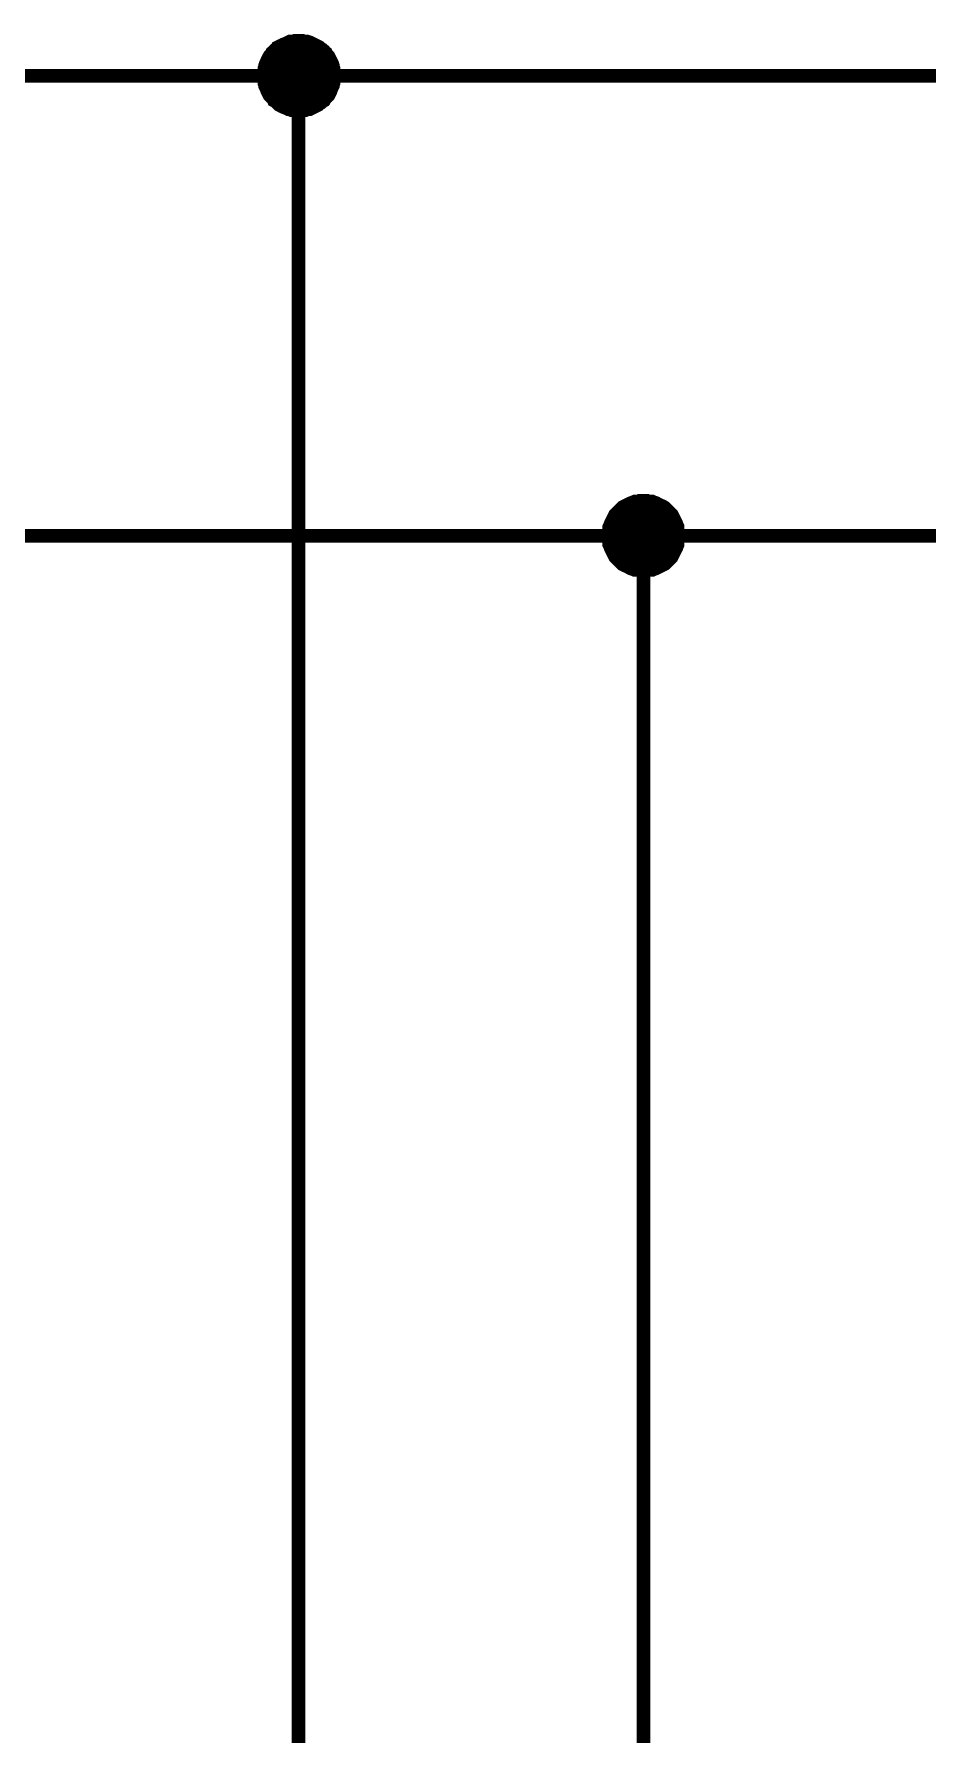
# Model space of a CAD drawing. Header units: millimetres. Extents: x 0 to 594, y 0 to 420.
# Drawn here: x 74.29 to 93.71, y 311.45 to 348.4 of the extents above; entities that cross this region are included whole.
import ezdxf

# ---------------------------------------------------------------- set-up
doc = ezdxf.new("R2010")
doc.units = ezdxf.units.MM
doc.layers.add('Sheet', color=255, linetype='Continuous')

msp = doc.modelspace()

# ---------------------------------------------------------------- linework, layer by layer
at = {"layer": 'Sheet'}
for points, const_width in [([(79.287, 347.489), (79.287, 347.536), (79.287, 347.568), (79.303, 347.599), (79.303, 347.647), (79.319, 347.678), (79.319, 347.71), (79.335, 347.757), (79.351, 347.789), (79.366, 347.82), (79.382, 347.852), (79.398, 347.884), (79.414, 347.915), (79.445, 347.947), (79.461, 347.978), (79.493, 347.994), (79.508, 348.026), (79.54, 348.057), (79.572, 348.073), (79.587, 348.105), (79.619, 348.12), (79.651, 348.136), (79.682, 348.152), (79.714, 348.168), (79.761, 348.184), (79.793, 348.199), (79.824, 348.215), (79.856, 348.231), (79.887, 348.231), (79.935, 348.231), (79.966, 348.247), (80.014, 348.247), (80.045, 348.247)], 0.3), ([(79.287, 347.489), (79.287, 347.536), (79.287, 347.568), (79.303, 347.599), (79.303, 347.647), (79.319, 347.678), (79.319, 347.71), (79.335, 347.757), (79.351, 347.789), (79.366, 347.82), (79.382, 347.852), (79.398, 347.884), (79.414, 347.915), (79.445, 347.947), (79.461, 347.978), (79.493, 347.994), (79.508, 348.026), (79.54, 348.057), (79.572, 348.073), (79.587, 348.105), (79.619, 348.12), (79.651, 348.136), (79.682, 348.152), (79.714, 348.168), (79.761, 348.184), (79.793, 348.199), (79.824, 348.215), (79.856, 348.231), (79.887, 348.231), (79.935, 348.231), (79.966, 348.247), (80.014, 348.247), (80.045, 348.247)], 0.3), ([(79.287, 347.489), (79.287, 347.536), (79.287, 347.568), (79.303, 347.599), (79.303, 347.647), (79.319, 347.678), (79.319, 347.71), (79.335, 347.757), (79.351, 347.789), (79.366, 347.82), (79.382, 347.852), (79.398, 347.884), (79.414, 347.915), (79.445, 347.947), (79.461, 347.978), (79.493, 347.994), (79.508, 348.026), (79.54, 348.057), (79.572, 348.073), (79.587, 348.105), (79.619, 348.12), (79.651, 348.136), (79.682, 348.152), (79.714, 348.168), (79.761, 348.184), (79.793, 348.199), (79.824, 348.215), (79.856, 348.231), (79.887, 348.231), (79.935, 348.231), (79.966, 348.247), (80.014, 348.247), (80.045, 348.247)], 0.3), ([(79.287, 347.489), (79.287, 347.536), (79.287, 347.568), (79.303, 347.599), (79.303, 347.647), (79.319, 347.678), (79.319, 347.71), (79.335, 347.757), (79.351, 347.789), (79.366, 347.82), (79.382, 347.852), (79.398, 347.884), (79.414, 347.915), (79.445, 347.947), (79.461, 347.978), (79.493, 347.994), (79.508, 348.026), (79.54, 348.057), (79.572, 348.073), (79.587, 348.105), (79.619, 348.12), (79.651, 348.136), (79.682, 348.152), (79.714, 348.168), (79.761, 348.184), (79.793, 348.199), (79.824, 348.215), (79.856, 348.231), (79.887, 348.231), (79.935, 348.231), (79.966, 348.247), (80.014, 348.247), (80.045, 348.247)], 0.3), ([(79.287, 347.489), (79.287, 347.536), (79.287, 347.568), (79.303, 347.599), (79.303, 347.647), (79.319, 347.678), (79.319, 347.71), (79.335, 347.757), (79.351, 347.789), (79.366, 347.82), (79.382, 347.852), (79.398, 347.884), (79.414, 347.915), (79.445, 347.947), (79.461, 347.978), (79.493, 347.994), (79.508, 348.026), (79.54, 348.057), (79.572, 348.073), (79.587, 348.105), (79.619, 348.12), (79.651, 348.136), (79.682, 348.152), (79.714, 348.168), (79.761, 348.184), (79.793, 348.199), (79.824, 348.215), (79.856, 348.231), (79.887, 348.231), (79.935, 348.231), (79.966, 348.247), (80.014, 348.247), (80.045, 348.247)], 0.0991), ([(79.287, 347.489), (79.287, 347.536), (79.287, 347.568), (79.303, 347.599), (79.303, 347.647), (79.319, 347.678), (79.319, 347.71), (79.335, 347.757), (79.351, 347.789), (79.366, 347.82), (79.382, 347.852), (79.398, 347.884), (79.414, 347.915), (79.445, 347.947), (79.461, 347.978), (79.493, 347.994), (79.508, 348.026), (79.54, 348.057), (79.572, 348.073), (79.587, 348.105), (79.619, 348.12), (79.651, 348.136), (79.682, 348.152), (79.714, 348.168), (79.761, 348.184), (79.793, 348.199), (79.824, 348.215), (79.856, 348.231), (79.887, 348.231), (79.935, 348.231), (79.966, 348.247), (80.014, 348.247), (80.045, 348.247)], 0.0991), ([(79.287, 347.489), (79.287, 347.536), (79.287, 347.568), (79.303, 347.599), (79.303, 347.647), (79.319, 347.678), (79.319, 347.71), (79.335, 347.757), (79.351, 347.789), (79.366, 347.82), (79.382, 347.852), (79.398, 347.884), (79.414, 347.915), (79.445, 347.947), (79.461, 347.978), (79.493, 347.994), (79.508, 348.026), (79.54, 348.057), (79.572, 348.073), (79.587, 348.105), (79.619, 348.12), (79.651, 348.136), (79.682, 348.152), (79.714, 348.168), (79.761, 348.184), (79.793, 348.199), (79.824, 348.215), (79.856, 348.231), (79.887, 348.231), (79.935, 348.231), (79.966, 348.247), (80.014, 348.247), (80.045, 348.247)], 0.0991), ([(79.287, 347.489), (79.287, 347.536), (79.287, 347.568), (79.303, 347.599), (79.303, 347.647), (79.319, 347.678), (79.319, 347.71), (79.335, 347.757), (79.351, 347.789), (79.366, 347.82), (79.382, 347.852), (79.398, 347.884), (79.414, 347.915), (79.445, 347.947), (79.461, 347.978), (79.493, 347.994), (79.508, 348.026), (79.54, 348.057), (79.572, 348.073), (79.587, 348.105), (79.619, 348.12), (79.651, 348.136), (79.682, 348.152), (79.714, 348.168), (79.761, 348.184), (79.793, 348.199), (79.824, 348.215), (79.856, 348.231), (79.887, 348.231), (79.935, 348.231), (79.966, 348.247), (80.014, 348.247), (80.045, 348.247)], 0.0991), ([(80.045, 348.247), (80.045, 348.247)], 0.3), ([(80.045, 348.247), (80.093, 348.247), (80.124, 348.247), (80.156, 348.231), (80.203, 348.231), (80.235, 348.231), (80.282, 348.215), (80.314, 348.199), (80.345, 348.184), (80.377, 348.168), (80.409, 348.152), (80.44, 348.136), (80.472, 348.12), (80.503, 348.105), (80.535, 348.073), (80.566, 348.057), (80.598, 348.026), (80.614, 347.994), (80.645, 347.978), (80.661, 347.947), (80.693, 347.915), (80.709, 347.884), (80.724, 347.852), (80.74, 347.82), (80.756, 347.789), (80.772, 347.757), (80.788, 347.71), (80.788, 347.678), (80.803, 347.647), (80.803, 347.599), (80.819, 347.568), (80.819, 347.536), (80.819, 347.489)], 0.3), ([(80.045, 348.247), (80.045, 348.247)], 0.3), ([(80.045, 348.247), (80.093, 348.247), (80.124, 348.247), (80.156, 348.231), (80.203, 348.231), (80.235, 348.231), (80.282, 348.215), (80.314, 348.199), (80.345, 348.184), (80.377, 348.168), (80.409, 348.152), (80.44, 348.136), (80.472, 348.12), (80.503, 348.105), (80.535, 348.073), (80.566, 348.057), (80.598, 348.026), (80.614, 347.994), (80.645, 347.978), (80.661, 347.947), (80.693, 347.915), (80.709, 347.884), (80.724, 347.852), (80.74, 347.82), (80.756, 347.789), (80.772, 347.757), (80.788, 347.71), (80.788, 347.678), (80.803, 347.647), (80.803, 347.599), (80.819, 347.568), (80.819, 347.536), (80.819, 347.489)], 0.3), ([(80.045, 348.247), (80.045, 348.247)], 0.3), ([(80.045, 348.247), (80.093, 348.247), (80.124, 348.247), (80.156, 348.231), (80.203, 348.231), (80.235, 348.231), (80.282, 348.215), (80.314, 348.199), (80.345, 348.184), (80.377, 348.168), (80.409, 348.152), (80.44, 348.136), (80.472, 348.12), (80.503, 348.105), (80.535, 348.073), (80.566, 348.057), (80.598, 348.026), (80.614, 347.994), (80.645, 347.978), (80.661, 347.947), (80.693, 347.915), (80.709, 347.884), (80.724, 347.852), (80.74, 347.82), (80.756, 347.789), (80.772, 347.757), (80.788, 347.71), (80.788, 347.678), (80.803, 347.647), (80.803, 347.599), (80.819, 347.568), (80.819, 347.536), (80.819, 347.489)], 0.3), ([(80.045, 348.247), (80.045, 348.247)], 0.3), ([(80.045, 348.247), (80.093, 348.247), (80.124, 348.247), (80.156, 348.231), (80.203, 348.231), (80.235, 348.231), (80.282, 348.215), (80.314, 348.199), (80.345, 348.184), (80.377, 348.168), (80.409, 348.152), (80.44, 348.136), (80.472, 348.12), (80.503, 348.105), (80.535, 348.073), (80.566, 348.057), (80.598, 348.026), (80.614, 347.994), (80.645, 347.978), (80.661, 347.947), (80.693, 347.915), (80.709, 347.884), (80.724, 347.852), (80.74, 347.82), (80.756, 347.789), (80.772, 347.757), (80.788, 347.71), (80.788, 347.678), (80.803, 347.647), (80.803, 347.599), (80.819, 347.568), (80.819, 347.536), (80.819, 347.489)], 0.3), ([(80.045, 348.247), (80.045, 348.247)], 0.0991), ([(80.045, 348.247), (80.093, 348.247), (80.124, 348.247), (80.156, 348.231), (80.203, 348.231), (80.235, 348.231), (80.282, 348.215), (80.314, 348.199), (80.345, 348.184), (80.377, 348.168), (80.409, 348.152), (80.44, 348.136), (80.472, 348.12), (80.503, 348.105), (80.535, 348.073), (80.566, 348.057), (80.598, 348.026), (80.614, 347.994), (80.645, 347.978), (80.661, 347.947), (80.693, 347.915), (80.709, 347.884), (80.724, 347.852), (80.74, 347.82), (80.756, 347.789), (80.772, 347.757), (80.788, 347.71), (80.788, 347.678), (80.803, 347.647), (80.803, 347.599), (80.819, 347.568), (80.819, 347.536), (80.819, 347.489)], 0.0991), ([(80.045, 348.247), (80.045, 348.247)], 0.0991), ([(80.045, 348.247), (80.093, 348.247), (80.124, 348.247), (80.156, 348.231), (80.203, 348.231), (80.235, 348.231), (80.282, 348.215), (80.314, 348.199), (80.345, 348.184), (80.377, 348.168), (80.409, 348.152), (80.44, 348.136), (80.472, 348.12), (80.503, 348.105), (80.535, 348.073), (80.566, 348.057), (80.598, 348.026), (80.614, 347.994), (80.645, 347.978), (80.661, 347.947), (80.693, 347.915), (80.709, 347.884), (80.724, 347.852), (80.74, 347.82), (80.756, 347.789), (80.772, 347.757), (80.788, 347.71), (80.788, 347.678), (80.803, 347.647), (80.803, 347.599), (80.819, 347.568), (80.819, 347.536), (80.819, 347.489)], 0.0991), ([(80.045, 348.247), (80.045, 348.247)], 0.0991), ([(80.045, 348.247), (80.093, 348.247), (80.124, 348.247), (80.156, 348.231), (80.203, 348.231), (80.235, 348.231), (80.282, 348.215), (80.314, 348.199), (80.345, 348.184), (80.377, 348.168), (80.409, 348.152), (80.44, 348.136), (80.472, 348.12), (80.503, 348.105), (80.535, 348.073), (80.566, 348.057), (80.598, 348.026), (80.614, 347.994), (80.645, 347.978), (80.661, 347.947), (80.693, 347.915), (80.709, 347.884), (80.724, 347.852), (80.74, 347.82), (80.756, 347.789), (80.772, 347.757), (80.788, 347.71), (80.788, 347.678), (80.803, 347.647), (80.803, 347.599), (80.819, 347.568), (80.819, 347.536), (80.819, 347.489)], 0.0991), ([(80.045, 348.247), (80.045, 348.247)], 0.0991), ([(80.045, 348.247), (80.093, 348.247), (80.124, 348.247), (80.156, 348.231), (80.203, 348.231), (80.235, 348.231), (80.282, 348.215), (80.314, 348.199), (80.345, 348.184), (80.377, 348.168), (80.409, 348.152), (80.44, 348.136), (80.472, 348.12), (80.503, 348.105), (80.535, 348.073), (80.566, 348.057), (80.598, 348.026), (80.614, 347.994), (80.645, 347.978), (80.661, 347.947), (80.693, 347.915), (80.709, 347.884), (80.724, 347.852), (80.74, 347.82), (80.756, 347.789), (80.772, 347.757), (80.788, 347.71), (80.788, 347.678), (80.803, 347.647), (80.803, 347.599), (80.819, 347.568), (80.819, 347.536), (80.819, 347.489)], 0.0991), ([(72.545, 347.489), (77.55, 347.489)], 0.3), ([(77.55, 54.995), (80.045, 54.995), (80.045, 84.989), (80.045, 347.489), (77.55, 347.489)], 0.3), ([(80.045, 346.731), (80.014, 346.731), (79.966, 346.731), (79.935, 346.746), (79.887, 346.746), (79.856, 346.762), (79.824, 346.762), (79.793, 346.778), (79.761, 346.794), (79.714, 346.81), (79.682, 346.825), (79.651, 346.841), (79.619, 346.857), (79.587, 346.889), (79.572, 346.904), (79.54, 346.936), (79.508, 346.952), (79.493, 346.983), (79.461, 347.015), (79.445, 347.031), (79.414, 347.062), (79.398, 347.094), (79.382, 347.125), (79.366, 347.157), (79.351, 347.204), (79.335, 347.236), (79.319, 347.268), (79.319, 347.299), (79.303, 347.331), (79.303, 347.378), (79.287, 347.41), (79.287, 347.457), (79.287, 347.489)], 0.3), ([(79.287, 347.489), (79.287, 347.489)], 0.3), ([(80.045, 346.731), (80.014, 346.731), (79.966, 346.731), (79.935, 346.746), (79.887, 346.746), (79.856, 346.762), (79.824, 346.762), (79.793, 346.778), (79.761, 346.794), (79.714, 346.81), (79.682, 346.825), (79.651, 346.841), (79.619, 346.857), (79.587, 346.889), (79.572, 346.904), (79.54, 346.936), (79.508, 346.952), (79.493, 346.983), (79.461, 347.015), (79.445, 347.031), (79.414, 347.062), (79.398, 347.094), (79.382, 347.125), (79.366, 347.157), (79.351, 347.204), (79.335, 347.236), (79.319, 347.268), (79.319, 347.299), (79.303, 347.331), (79.303, 347.378), (79.287, 347.41), (79.287, 347.457), (79.287, 347.489)], 0.3), ([(79.287, 347.489), (79.287, 347.489)], 0.3), ([(80.045, 346.731), (80.014, 346.731), (79.966, 346.731), (79.935, 346.746), (79.887, 346.746), (79.856, 346.762), (79.824, 346.762), (79.793, 346.778), (79.761, 346.794), (79.714, 346.81), (79.682, 346.825), (79.651, 346.841), (79.619, 346.857), (79.587, 346.889), (79.572, 346.904), (79.54, 346.936), (79.508, 346.952), (79.493, 346.983), (79.461, 347.015), (79.445, 347.031), (79.414, 347.062), (79.398, 347.094), (79.382, 347.125), (79.366, 347.157), (79.351, 347.204), (79.335, 347.236), (79.319, 347.268), (79.319, 347.299), (79.303, 347.331), (79.303, 347.378), (79.287, 347.41), (79.287, 347.457), (79.287, 347.489)], 0.3), ([(79.287, 347.489), (79.287, 347.489)], 0.3), ([(80.045, 346.731), (80.014, 346.731), (79.966, 346.731), (79.935, 346.746), (79.887, 346.746), (79.856, 346.762), (79.824, 346.762), (79.793, 346.778), (79.761, 346.794), (79.714, 346.81), (79.682, 346.825), (79.651, 346.841), (79.619, 346.857), (79.587, 346.889), (79.572, 346.904), (79.54, 346.936), (79.508, 346.952), (79.493, 346.983), (79.461, 347.015), (79.445, 347.031), (79.414, 347.062), (79.398, 347.094), (79.382, 347.125), (79.366, 347.157), (79.351, 347.204), (79.335, 347.236), (79.319, 347.268), (79.319, 347.299), (79.303, 347.331), (79.303, 347.378), (79.287, 347.41), (79.287, 347.457), (79.287, 347.489)], 0.3), ([(79.287, 347.489), (79.287, 347.489)], 0.3), ([(80.045, 346.731), (80.014, 346.731), (79.966, 346.731), (79.935, 346.746), (79.887, 346.746), (79.856, 346.762), (79.824, 346.762), (79.793, 346.778), (79.761, 346.794), (79.714, 346.81), (79.682, 346.825), (79.651, 346.841), (79.619, 346.857), (79.587, 346.889), (79.572, 346.904), (79.54, 346.936), (79.508, 346.952), (79.493, 346.983), (79.461, 347.015), (79.445, 347.031), (79.414, 347.062), (79.398, 347.094), (79.382, 347.125), (79.366, 347.157), (79.351, 347.204), (79.335, 347.236), (79.319, 347.268), (79.319, 347.299), (79.303, 347.331), (79.303, 347.378), (79.287, 347.41), (79.287, 347.457), (79.287, 347.489)], 0.0991), ([(79.287, 347.489), (79.287, 347.489)], 0.0991), ([(80.045, 346.731), (80.014, 346.731), (79.966, 346.731), (79.935, 346.746), (79.887, 346.746), (79.856, 346.762), (79.824, 346.762), (79.793, 346.778), (79.761, 346.794), (79.714, 346.81), (79.682, 346.825), (79.651, 346.841), (79.619, 346.857), (79.587, 346.889), (79.572, 346.904), (79.54, 346.936), (79.508, 346.952), (79.493, 346.983), (79.461, 347.015), (79.445, 347.031), (79.414, 347.062), (79.398, 347.094), (79.382, 347.125), (79.366, 347.157), (79.351, 347.204), (79.335, 347.236), (79.319, 347.268), (79.319, 347.299), (79.303, 347.331), (79.303, 347.378), (79.287, 347.41), (79.287, 347.457), (79.287, 347.489)], 0.0991), ([(79.287, 347.489), (79.287, 347.489)], 0.0991), ([(80.045, 346.731), (80.014, 346.731), (79.966, 346.731), (79.935, 346.746), (79.887, 346.746), (79.856, 346.762), (79.824, 346.762), (79.793, 346.778), (79.761, 346.794), (79.714, 346.81), (79.682, 346.825), (79.651, 346.841), (79.619, 346.857), (79.587, 346.889), (79.572, 346.904), (79.54, 346.936), (79.508, 346.952), (79.493, 346.983), (79.461, 347.015), (79.445, 347.031), (79.414, 347.062), (79.398, 347.094), (79.382, 347.125), (79.366, 347.157), (79.351, 347.204), (79.335, 347.236), (79.319, 347.268), (79.319, 347.299), (79.303, 347.331), (79.303, 347.378), (79.287, 347.41), (79.287, 347.457), (79.287, 347.489)], 0.0991), ([(79.287, 347.489), (79.287, 347.489)], 0.0991), ([(80.045, 346.731), (80.014, 346.731), (79.966, 346.731), (79.935, 346.746), (79.887, 346.746), (79.856, 346.762), (79.824, 346.762), (79.793, 346.778), (79.761, 346.794), (79.714, 346.81), (79.682, 346.825), (79.651, 346.841), (79.619, 346.857), (79.587, 346.889), (79.572, 346.904), (79.54, 346.936), (79.508, 346.952), (79.493, 346.983), (79.461, 347.015), (79.445, 347.031), (79.414, 347.062), (79.398, 347.094), (79.382, 347.125), (79.366, 347.157), (79.351, 347.204), (79.335, 347.236), (79.319, 347.268), (79.319, 347.299), (79.303, 347.331), (79.303, 347.378), (79.287, 347.41), (79.287, 347.457), (79.287, 347.489)], 0.0991), ([(79.287, 347.489), (79.287, 347.489)], 0.0991), ([(80.819, 347.489), (80.819, 347.457), (80.819, 347.41), (80.803, 347.378), (80.803, 347.331), (80.788, 347.299), (80.788, 347.268), (80.772, 347.236), (80.756, 347.204), (80.74, 347.157), (80.724, 347.125), (80.709, 347.094), (80.693, 347.062), (80.661, 347.031), (80.645, 347.015), (80.614, 346.983), (80.598, 346.952), (80.566, 346.936), (80.535, 346.904), (80.503, 346.889), (80.472, 346.857), (80.44, 346.841), (80.409, 346.825), (80.377, 346.81), (80.345, 346.794), (80.314, 346.778), (80.282, 346.762), (80.235, 346.762), (80.203, 346.746), (80.156, 346.746), (80.124, 346.731), (80.093, 346.731), (80.045, 346.731)], 0.3), ([(80.045, 347.489), (107.538, 347.489)], 0.3), ([(80.819, 347.489), (80.819, 347.457), (80.819, 347.41), (80.803, 347.378), (80.803, 347.331), (80.788, 347.299), (80.788, 347.268), (80.772, 347.236), (80.756, 347.204), (80.74, 347.157), (80.724, 347.125), (80.709, 347.094), (80.693, 347.062), (80.661, 347.031), (80.645, 347.015), (80.614, 346.983), (80.598, 346.952), (80.566, 346.936), (80.535, 346.904), (80.503, 346.889), (80.472, 346.857), (80.44, 346.841), (80.409, 346.825), (80.377, 346.81), (80.345, 346.794), (80.314, 346.778), (80.282, 346.762), (80.235, 346.762), (80.203, 346.746), (80.156, 346.746), (80.124, 346.731), (80.093, 346.731), (80.045, 346.731)], 0.3), ([(80.819, 347.489), (80.819, 347.457), (80.819, 347.41), (80.803, 347.378), (80.803, 347.331), (80.788, 347.299), (80.788, 347.268), (80.772, 347.236), (80.756, 347.204), (80.74, 347.157), (80.724, 347.125), (80.709, 347.094), (80.693, 347.062), (80.661, 347.031), (80.645, 347.015), (80.614, 346.983), (80.598, 346.952), (80.566, 346.936), (80.535, 346.904), (80.503, 346.889), (80.472, 346.857), (80.44, 346.841), (80.409, 346.825), (80.377, 346.81), (80.345, 346.794), (80.314, 346.778), (80.282, 346.762), (80.235, 346.762), (80.203, 346.746), (80.156, 346.746), (80.124, 346.731), (80.093, 346.731), (80.045, 346.731)], 0.3), ([(80.819, 347.489), (80.819, 347.457), (80.819, 347.41), (80.803, 347.378), (80.803, 347.331), (80.788, 347.299), (80.788, 347.268), (80.772, 347.236), (80.756, 347.204), (80.74, 347.157), (80.724, 347.125), (80.709, 347.094), (80.693, 347.062), (80.661, 347.031), (80.645, 347.015), (80.614, 346.983), (80.598, 346.952), (80.566, 346.936), (80.535, 346.904), (80.503, 346.889), (80.472, 346.857), (80.44, 346.841), (80.409, 346.825), (80.377, 346.81), (80.345, 346.794), (80.314, 346.778), (80.282, 346.762), (80.235, 346.762), (80.203, 346.746), (80.156, 346.746), (80.124, 346.731), (80.093, 346.731), (80.045, 346.731)], 0.3), ([(80.819, 347.489), (80.819, 347.457), (80.819, 347.41), (80.803, 347.378), (80.803, 347.331), (80.788, 347.299), (80.788, 347.268), (80.772, 347.236), (80.756, 347.204), (80.74, 347.157), (80.724, 347.125), (80.709, 347.094), (80.693, 347.062), (80.661, 347.031), (80.645, 347.015), (80.614, 346.983), (80.598, 346.952), (80.566, 346.936), (80.535, 346.904), (80.503, 346.889), (80.472, 346.857), (80.44, 346.841), (80.409, 346.825), (80.377, 346.81), (80.345, 346.794), (80.314, 346.778), (80.282, 346.762), (80.235, 346.762), (80.203, 346.746), (80.156, 346.746), (80.124, 346.731), (80.093, 346.731), (80.045, 346.731)], 0.0991), ([(80.819, 347.489), (80.819, 347.457), (80.819, 347.41), (80.803, 347.378), (80.803, 347.331), (80.788, 347.299), (80.788, 347.268), (80.772, 347.236), (80.756, 347.204), (80.74, 347.157), (80.724, 347.125), (80.709, 347.094), (80.693, 347.062), (80.661, 347.031), (80.645, 347.015), (80.614, 346.983), (80.598, 346.952), (80.566, 346.936), (80.535, 346.904), (80.503, 346.889), (80.472, 346.857), (80.44, 346.841), (80.409, 346.825), (80.377, 346.81), (80.345, 346.794), (80.314, 346.778), (80.282, 346.762), (80.235, 346.762), (80.203, 346.746), (80.156, 346.746), (80.124, 346.731), (80.093, 346.731), (80.045, 346.731)], 0.0991), ([(80.819, 347.489), (80.819, 347.457), (80.819, 347.41), (80.803, 347.378), (80.803, 347.331), (80.788, 347.299), (80.788, 347.268), (80.772, 347.236), (80.756, 347.204), (80.74, 347.157), (80.724, 347.125), (80.709, 347.094), (80.693, 347.062), (80.661, 347.031), (80.645, 347.015), (80.614, 346.983), (80.598, 346.952), (80.566, 346.936), (80.535, 346.904), (80.503, 346.889), (80.472, 346.857), (80.44, 346.841), (80.409, 346.825), (80.377, 346.81), (80.345, 346.794), (80.314, 346.778), (80.282, 346.762), (80.235, 346.762), (80.203, 346.746), (80.156, 346.746), (80.124, 346.731), (80.093, 346.731), (80.045, 346.731)], 0.0991), ([(80.819, 347.489), (80.819, 347.457), (80.819, 347.41), (80.803, 347.378), (80.803, 347.331), (80.788, 347.299), (80.788, 347.268), (80.772, 347.236), (80.756, 347.204), (80.74, 347.157), (80.724, 347.125), (80.709, 347.094), (80.693, 347.062), (80.661, 347.031), (80.645, 347.015), (80.614, 346.983), (80.598, 346.952), (80.566, 346.936), (80.535, 346.904), (80.503, 346.889), (80.472, 346.857), (80.44, 346.841), (80.409, 346.825), (80.377, 346.81), (80.345, 346.794), (80.314, 346.778), (80.282, 346.762), (80.235, 346.762), (80.203, 346.746), (80.156, 346.746), (80.124, 346.731), (80.093, 346.731), (80.045, 346.731)], 0.0991), ([(80.819, 347.489), (80.819, 347.489), (80.819, 347.489), (80.819, 347.489), (80.819, 347.489), (80.819, 347.489), (80.819, 347.489), (80.819, 347.489), (80.819, 347.489), (80.819, 347.489), (80.819, 347.489), (80.819, 347.489), (80.819, 347.489), (80.819, 347.489), (80.819, 347.489), (80.819, 347.489), (80.819, 347.489), (80.819, 347.489), (80.819, 347.489), (80.819, 347.489), (80.819, 347.489), (80.819, 347.489), (80.819, 347.489), (80.819, 347.489), (80.819, 347.489), (80.819, 347.489), (80.819, 347.489), (80.819, 347.489), (80.819, 347.489), (80.819, 347.489), (80.819, 347.489), (80.819, 347.489), (80.819, 347.489)], 0.3), ([(80.819, 347.489), (80.819, 347.489)], 0.3), ([(80.819, 347.489), (80.819, 347.489), (80.819, 347.489), (80.819, 347.489), (80.819, 347.489), (80.819, 347.489), (80.819, 347.489), (80.819, 347.489), (80.819, 347.489), (80.819, 347.489), (80.819, 347.489), (80.819, 347.489), (80.819, 347.489), (80.819, 347.489), (80.819, 347.489), (80.819, 347.489), (80.819, 347.489), (80.819, 347.489), (80.819, 347.489), (80.819, 347.489), (80.819, 347.489), (80.819, 347.489), (80.819, 347.489), (80.819, 347.489), (80.819, 347.489), (80.819, 347.489), (80.819, 347.489), (80.819, 347.489), (80.819, 347.489), (80.819, 347.489), (80.819, 347.489), (80.819, 347.489), (80.819, 347.489)], 0.3), ([(80.819, 347.489), (80.819, 347.489)], 0.3), ([(80.819, 347.489), (80.819, 347.489), (80.819, 347.489), (80.819, 347.489), (80.819, 347.489), (80.819, 347.489), (80.819, 347.489), (80.819, 347.489), (80.819, 347.489), (80.819, 347.489), (80.819, 347.489), (80.819, 347.489), (80.819, 347.489), (80.819, 347.489), (80.819, 347.489), (80.819, 347.489), (80.819, 347.489), (80.819, 347.489), (80.819, 347.489), (80.819, 347.489), (80.819, 347.489), (80.819, 347.489), (80.819, 347.489), (80.819, 347.489), (80.819, 347.489), (80.819, 347.489), (80.819, 347.489), (80.819, 347.489), (80.819, 347.489), (80.819, 347.489), (80.819, 347.489), (80.819, 347.489), (80.819, 347.489)], 0.3), ([(80.819, 347.489), (80.819, 347.489)], 0.3), ([(80.819, 347.489), (80.819, 347.489), (80.819, 347.489), (80.819, 347.489), (80.819, 347.489), (80.819, 347.489), (80.819, 347.489), (80.819, 347.489), (80.819, 347.489), (80.819, 347.489), (80.819, 347.489), (80.819, 347.489), (80.819, 347.489), (80.819, 347.489), (80.819, 347.489), (80.819, 347.489), (80.819, 347.489), (80.819, 347.489), (80.819, 347.489), (80.819, 347.489), (80.819, 347.489), (80.819, 347.489), (80.819, 347.489), (80.819, 347.489), (80.819, 347.489), (80.819, 347.489), (80.819, 347.489), (80.819, 347.489), (80.819, 347.489), (80.819, 347.489), (80.819, 347.489), (80.819, 347.489), (80.819, 347.489)], 0.3), ([(80.819, 347.489), (80.819, 347.489)], 0.3), ([(80.819, 347.489), (80.819, 347.489), (80.819, 347.489), (80.819, 347.489), (80.819, 347.489), (80.819, 347.489), (80.819, 347.489), (80.819, 347.489), (80.819, 347.489), (80.819, 347.489), (80.819, 347.489), (80.819, 347.489), (80.819, 347.489), (80.819, 347.489), (80.819, 347.489), (80.819, 347.489), (80.819, 347.489), (80.819, 347.489), (80.819, 347.489), (80.819, 347.489), (80.819, 347.489), (80.819, 347.489), (80.819, 347.489), (80.819, 347.489), (80.819, 347.489), (80.819, 347.489), (80.819, 347.489), (80.819, 347.489), (80.819, 347.489), (80.819, 347.489), (80.819, 347.489), (80.819, 347.489), (80.819, 347.489)], 0.0991), ([(80.819, 347.489), (80.819, 347.489)], 0.0991), ([(80.819, 347.489), (80.819, 347.489), (80.819, 347.489), (80.819, 347.489), (80.819, 347.489), (80.819, 347.489), (80.819, 347.489), (80.819, 347.489), (80.819, 347.489), (80.819, 347.489), (80.819, 347.489), (80.819, 347.489), (80.819, 347.489), (80.819, 347.489), (80.819, 347.489), (80.819, 347.489), (80.819, 347.489), (80.819, 347.489), (80.819, 347.489), (80.819, 347.489), (80.819, 347.489), (80.819, 347.489), (80.819, 347.489), (80.819, 347.489), (80.819, 347.489), (80.819, 347.489), (80.819, 347.489), (80.819, 347.489), (80.819, 347.489), (80.819, 347.489), (80.819, 347.489), (80.819, 347.489), (80.819, 347.489)], 0.0991), ([(80.819, 347.489), (80.819, 347.489)], 0.0991), ([(80.819, 347.489), (80.819, 347.489), (80.819, 347.489), (80.819, 347.489), (80.819, 347.489), (80.819, 347.489), (80.819, 347.489), (80.819, 347.489), (80.819, 347.489), (80.819, 347.489), (80.819, 347.489), (80.819, 347.489), (80.819, 347.489), (80.819, 347.489), (80.819, 347.489), (80.819, 347.489), (80.819, 347.489), (80.819, 347.489), (80.819, 347.489), (80.819, 347.489), (80.819, 347.489), (80.819, 347.489), (80.819, 347.489), (80.819, 347.489), (80.819, 347.489), (80.819, 347.489), (80.819, 347.489), (80.819, 347.489), (80.819, 347.489), (80.819, 347.489), (80.819, 347.489), (80.819, 347.489), (80.819, 347.489)], 0.0991), ([(80.819, 347.489), (80.819, 347.489)], 0.0991), ([(80.819, 347.489), (80.819, 347.489), (80.819, 347.489), (80.819, 347.489), (80.819, 347.489), (80.819, 347.489), (80.819, 347.489), (80.819, 347.489), (80.819, 347.489), (80.819, 347.489), (80.819, 347.489), (80.819, 347.489), (80.819, 347.489), (80.819, 347.489), (80.819, 347.489), (80.819, 347.489), (80.819, 347.489), (80.819, 347.489), (80.819, 347.489), (80.819, 347.489), (80.819, 347.489), (80.819, 347.489), (80.819, 347.489), (80.819, 347.489), (80.819, 347.489), (80.819, 347.489), (80.819, 347.489), (80.819, 347.489), (80.819, 347.489), (80.819, 347.489), (80.819, 347.489), (80.819, 347.489), (80.819, 347.489)], 0.0991), ([(80.819, 347.489), (80.819, 347.489)], 0.0991), ([(86.788, 337.491), (86.788, 337.538), (86.788, 337.57), (86.804, 337.602), (86.804, 337.649), (86.804, 337.681), (86.82, 337.712), (86.836, 337.759), (86.851, 337.791), (86.867, 337.823), (86.883, 337.854), (86.899, 337.886), (86.915, 337.917), (86.93, 337.949), (86.962, 337.981), (86.978, 337.996), (87.009, 338.028), (87.041, 338.06), (87.057, 338.075), (87.088, 338.107), (87.12, 338.123), (87.151, 338.139), (87.183, 338.154), (87.215, 338.17), (87.246, 338.186), (87.278, 338.202), (87.325, 338.218), (87.357, 338.233), (87.388, 338.233), (87.436, 338.233), (87.467, 338.249), (87.499, 338.249), (87.546, 338.249)], 0.3), ([(86.788, 337.491), (86.788, 337.538), (86.788, 337.57), (86.804, 337.602), (86.804, 337.649), (86.804, 337.681), (86.82, 337.712), (86.836, 337.759), (86.851, 337.791), (86.867, 337.823), (86.883, 337.854), (86.899, 337.886), (86.915, 337.917), (86.93, 337.949), (86.962, 337.981), (86.978, 337.996), (87.009, 338.028), (87.041, 338.06), (87.057, 338.075), (87.088, 338.107), (87.12, 338.123), (87.151, 338.139), (87.183, 338.154), (87.215, 338.17), (87.246, 338.186), (87.278, 338.202), (87.325, 338.218), (87.357, 338.233), (87.388, 338.233), (87.436, 338.233), (87.467, 338.249), (87.499, 338.249), (87.546, 338.249)], 0.3), ([(86.788, 337.491), (86.788, 337.538), (86.788, 337.57), (86.804, 337.602), (86.804, 337.649), (86.804, 337.681), (86.82, 337.712), (86.836, 337.759), (86.851, 337.791), (86.867, 337.823), (86.883, 337.854), (86.899, 337.886), (86.915, 337.917), (86.93, 337.949), (86.962, 337.981), (86.978, 337.996), (87.009, 338.028), (87.041, 338.06), (87.057, 338.075), (87.088, 338.107), (87.12, 338.123), (87.151, 338.139), (87.183, 338.154), (87.215, 338.17), (87.246, 338.186), (87.278, 338.202), (87.325, 338.218), (87.357, 338.233), (87.388, 338.233), (87.436, 338.233), (87.467, 338.249), (87.499, 338.249), (87.546, 338.249)], 0.3), ([(86.788, 337.491), (86.788, 337.538), (86.788, 337.57), (86.804, 337.602), (86.804, 337.649), (86.804, 337.681), (86.82, 337.712), (86.836, 337.759), (86.851, 337.791), (86.867, 337.823), (86.883, 337.854), (86.899, 337.886), (86.915, 337.917), (86.93, 337.949), (86.962, 337.981), (86.978, 337.996), (87.009, 338.028), (87.041, 338.06), (87.057, 338.075), (87.088, 338.107), (87.12, 338.123), (87.151, 338.139), (87.183, 338.154), (87.215, 338.17), (87.246, 338.186), (87.278, 338.202), (87.325, 338.218), (87.357, 338.233), (87.388, 338.233), (87.436, 338.233), (87.467, 338.249), (87.499, 338.249), (87.546, 338.249)], 0.3), ([(86.788, 337.491), (86.788, 337.538), (86.788, 337.57), (86.804, 337.602), (86.804, 337.649), (86.804, 337.681), (86.82, 337.712), (86.836, 337.759), (86.851, 337.791), (86.867, 337.823), (86.883, 337.854), (86.899, 337.886), (86.915, 337.917), (86.93, 337.949), (86.962, 337.981), (86.978, 337.996), (87.009, 338.028), (87.041, 338.06), (87.057, 338.075), (87.088, 338.107), (87.12, 338.123), (87.151, 338.139), (87.183, 338.154), (87.215, 338.17), (87.246, 338.186), (87.278, 338.202), (87.325, 338.218), (87.357, 338.233), (87.388, 338.233), (87.436, 338.233), (87.467, 338.249), (87.499, 338.249), (87.546, 338.249)], 0.0991), ([(86.788, 337.491), (86.788, 337.538), (86.788, 337.57), (86.804, 337.602), (86.804, 337.649), (86.804, 337.681), (86.82, 337.712), (86.836, 337.759), (86.851, 337.791), (86.867, 337.823), (86.883, 337.854), (86.899, 337.886), (86.915, 337.917), (86.93, 337.949), (86.962, 337.981), (86.978, 337.996), (87.009, 338.028), (87.041, 338.06), (87.057, 338.075), (87.088, 338.107), (87.12, 338.123), (87.151, 338.139), (87.183, 338.154), (87.215, 338.17), (87.246, 338.186), (87.278, 338.202), (87.325, 338.218), (87.357, 338.233), (87.388, 338.233), (87.436, 338.233), (87.467, 338.249), (87.499, 338.249), (87.546, 338.249)], 0.0991), ([(86.788, 337.491), (86.788, 337.538), (86.788, 337.57), (86.804, 337.602), (86.804, 337.649), (86.804, 337.681), (86.82, 337.712), (86.836, 337.759), (86.851, 337.791), (86.867, 337.823), (86.883, 337.854), (86.899, 337.886), (86.915, 337.917), (86.93, 337.949), (86.962, 337.981), (86.978, 337.996), (87.009, 338.028), (87.041, 338.06), (87.057, 338.075), (87.088, 338.107), (87.12, 338.123), (87.151, 338.139), (87.183, 338.154), (87.215, 338.17), (87.246, 338.186), (87.278, 338.202), (87.325, 338.218), (87.357, 338.233), (87.388, 338.233), (87.436, 338.233), (87.467, 338.249), (87.499, 338.249), (87.546, 338.249)], 0.0991), ([(86.788, 337.491), (86.788, 337.538), (86.788, 337.57), (86.804, 337.602), (86.804, 337.649), (86.804, 337.681), (86.82, 337.712), (86.836, 337.759), (86.851, 337.791), (86.867, 337.823), (86.883, 337.854), (86.899, 337.886), (86.915, 337.917), (86.93, 337.949), (86.962, 337.981), (86.978, 337.996), (87.009, 338.028), (87.041, 338.06), (87.057, 338.075), (87.088, 338.107), (87.12, 338.123), (87.151, 338.139), (87.183, 338.154), (87.215, 338.17), (87.246, 338.186), (87.278, 338.202), (87.325, 338.218), (87.357, 338.233), (87.388, 338.233), (87.436, 338.233), (87.467, 338.249), (87.499, 338.249), (87.546, 338.249)], 0.0991), ([(87.546, 338.249), (87.546, 338.249)], 0.3), ([(87.546, 338.249), (87.594, 338.249), (87.625, 338.249), (87.657, 338.233), (87.704, 338.233), (87.736, 338.233), (87.767, 338.218), (87.815, 338.202), (87.846, 338.186), (87.878, 338.17), (87.909, 338.154), (87.941, 338.139), (87.973, 338.123), (88.004, 338.107), (88.036, 338.075), (88.051, 338.06), (88.083, 338.028), (88.115, 337.996), (88.13, 337.981), (88.162, 337.949), (88.178, 337.917), (88.194, 337.886), (88.209, 337.854), (88.225, 337.823), (88.241, 337.791), (88.257, 337.759), (88.273, 337.712), (88.288, 337.681), (88.288, 337.649), (88.288, 337.602), (88.304, 337.57), (88.304, 337.538), (88.304, 337.491)], 0.3), ([(87.546, 338.249), (87.546, 338.249)], 0.3), ([(87.546, 338.249), (87.594, 338.249), (87.625, 338.249), (87.657, 338.233), (87.704, 338.233), (87.736, 338.233), (87.767, 338.218), (87.815, 338.202), (87.846, 338.186), (87.878, 338.17), (87.909, 338.154), (87.941, 338.139), (87.973, 338.123), (88.004, 338.107), (88.036, 338.075), (88.051, 338.06), (88.083, 338.028), (88.115, 337.996), (88.13, 337.981), (88.162, 337.949), (88.178, 337.917), (88.194, 337.886), (88.209, 337.854), (88.225, 337.823), (88.241, 337.791), (88.257, 337.759), (88.273, 337.712), (88.288, 337.681), (88.288, 337.649), (88.288, 337.602), (88.304, 337.57), (88.304, 337.538), (88.304, 337.491)], 0.3), ([(87.546, 338.249), (87.546, 338.249)], 0.3), ([(87.546, 338.249), (87.594, 338.249), (87.625, 338.249), (87.657, 338.233), (87.704, 338.233), (87.736, 338.233), (87.767, 338.218), (87.815, 338.202), (87.846, 338.186), (87.878, 338.17), (87.909, 338.154), (87.941, 338.139), (87.973, 338.123), (88.004, 338.107), (88.036, 338.075), (88.051, 338.06), (88.083, 338.028), (88.115, 337.996), (88.13, 337.981), (88.162, 337.949), (88.178, 337.917), (88.194, 337.886), (88.209, 337.854), (88.225, 337.823), (88.241, 337.791), (88.257, 337.759), (88.273, 337.712), (88.288, 337.681), (88.288, 337.649), (88.288, 337.602), (88.304, 337.57), (88.304, 337.538), (88.304, 337.491)], 0.3), ([(87.546, 338.249), (87.546, 338.249)], 0.3), ([(87.546, 338.249), (87.594, 338.249), (87.625, 338.249), (87.657, 338.233), (87.704, 338.233), (87.736, 338.233), (87.767, 338.218), (87.815, 338.202), (87.846, 338.186), (87.878, 338.17), (87.909, 338.154), (87.941, 338.139), (87.973, 338.123), (88.004, 338.107), (88.036, 338.075), (88.051, 338.06), (88.083, 338.028), (88.115, 337.996), (88.13, 337.981), (88.162, 337.949), (88.178, 337.917), (88.194, 337.886), (88.209, 337.854), (88.225, 337.823), (88.241, 337.791), (88.257, 337.759), (88.273, 337.712), (88.288, 337.681), (88.288, 337.649), (88.288, 337.602), (88.304, 337.57), (88.304, 337.538), (88.304, 337.491)], 0.3), ([(87.546, 338.249), (87.546, 338.249)], 0.0991), ([(87.546, 338.249), (87.594, 338.249), (87.625, 338.249), (87.657, 338.233), (87.704, 338.233), (87.736, 338.233), (87.767, 338.218), (87.815, 338.202), (87.846, 338.186), (87.878, 338.17), (87.909, 338.154), (87.941, 338.139), (87.973, 338.123), (88.004, 338.107), (88.036, 338.075), (88.051, 338.06), (88.083, 338.028), (88.115, 337.996), (88.13, 337.981), (88.162, 337.949), (88.178, 337.917), (88.194, 337.886), (88.209, 337.854), (88.225, 337.823), (88.241, 337.791), (88.257, 337.759), (88.273, 337.712), (88.288, 337.681), (88.288, 337.649), (88.288, 337.602), (88.304, 337.57), (88.304, 337.538), (88.304, 337.491)], 0.0991), ([(87.546, 338.249), (87.546, 338.249)], 0.0991), ([(87.546, 338.249), (87.594, 338.249), (87.625, 338.249), (87.657, 338.233), (87.704, 338.233), (87.736, 338.233), (87.767, 338.218), (87.815, 338.202), (87.846, 338.186), (87.878, 338.17), (87.909, 338.154), (87.941, 338.139), (87.973, 338.123), (88.004, 338.107), (88.036, 338.075), (88.051, 338.06), (88.083, 338.028), (88.115, 337.996), (88.13, 337.981), (88.162, 337.949), (88.178, 337.917), (88.194, 337.886), (88.209, 337.854), (88.225, 337.823), (88.241, 337.791), (88.257, 337.759), (88.273, 337.712), (88.288, 337.681), (88.288, 337.649), (88.288, 337.602), (88.304, 337.57), (88.304, 337.538), (88.304, 337.491)], 0.0991), ([(87.546, 338.249), (87.546, 338.249)], 0.0991), ([(87.546, 338.249), (87.594, 338.249), (87.625, 338.249), (87.657, 338.233), (87.704, 338.233), (87.736, 338.233), (87.767, 338.218), (87.815, 338.202), (87.846, 338.186), (87.878, 338.17), (87.909, 338.154), (87.941, 338.139), (87.973, 338.123), (88.004, 338.107), (88.036, 338.075), (88.051, 338.06), (88.083, 338.028), (88.115, 337.996), (88.13, 337.981), (88.162, 337.949), (88.178, 337.917), (88.194, 337.886), (88.209, 337.854), (88.225, 337.823), (88.241, 337.791), (88.257, 337.759), (88.273, 337.712), (88.288, 337.681), (88.288, 337.649), (88.288, 337.602), (88.304, 337.57), (88.304, 337.538), (88.304, 337.491)], 0.0991), ([(87.546, 338.249), (87.546, 338.249)], 0.0991), ([(87.546, 338.249), (87.594, 338.249), (87.625, 338.249), (87.657, 338.233), (87.704, 338.233), (87.736, 338.233), (87.767, 338.218), (87.815, 338.202), (87.846, 338.186), (87.878, 338.17), (87.909, 338.154), (87.941, 338.139), (87.973, 338.123), (88.004, 338.107), (88.036, 338.075), (88.051, 338.06), (88.083, 338.028), (88.115, 337.996), (88.13, 337.981), (88.162, 337.949), (88.178, 337.917), (88.194, 337.886), (88.209, 337.854), (88.225, 337.823), (88.241, 337.791), (88.257, 337.759), (88.273, 337.712), (88.288, 337.681), (88.288, 337.649), (88.288, 337.602), (88.304, 337.57), (88.304, 337.538), (88.304, 337.491)], 0.0991), ([(72.545, 337.491), (77.55, 337.491)], 0.3), ([(87.546, 337.491), (87.546, 74.991), (87.546, 44.998), (77.55, 44.998)], 0.3), ([(77.55, 337.491), (87.546, 337.491), (107.538, 337.491)], 0.3), ([(87.546, 336.733), (87.499, 336.733), (87.467, 336.733), (87.436, 336.749), (87.388, 336.749), (87.357, 336.749), (87.325, 336.764), (87.278, 336.78), (87.246, 336.796), (87.215, 336.812), (87.183, 336.828), (87.151, 336.843), (87.12, 336.859), (87.088, 336.875), (87.057, 336.907), (87.041, 336.922), (87.009, 336.954), (86.978, 336.986), (86.962, 337.001), (86.93, 337.033), (86.915, 337.065), (86.899, 337.096), (86.883, 337.128), (86.867, 337.159), (86.851, 337.191), (86.836, 337.222), (86.82, 337.27), (86.804, 337.301), (86.804, 337.333), (86.804, 337.38), (86.788, 337.412), (86.788, 337.444), (86.788, 337.491)], 0.3), ([(86.788, 337.491), (86.788, 337.491)], 0.3), ([(87.546, 336.733), (87.499, 336.733), (87.467, 336.733), (87.436, 336.749), (87.388, 336.749), (87.357, 336.749), (87.325, 336.764), (87.278, 336.78), (87.246, 336.796), (87.215, 336.812), (87.183, 336.828), (87.151, 336.843), (87.12, 336.859), (87.088, 336.875), (87.057, 336.907), (87.041, 336.922), (87.009, 336.954), (86.978, 336.986), (86.962, 337.001), (86.93, 337.033), (86.915, 337.065), (86.899, 337.096), (86.883, 337.128), (86.867, 337.159), (86.851, 337.191), (86.836, 337.222), (86.82, 337.27), (86.804, 337.301), (86.804, 337.333), (86.804, 337.38), (86.788, 337.412), (86.788, 337.444), (86.788, 337.491)], 0.3), ([(86.788, 337.491), (86.788, 337.491)], 0.3), ([(87.546, 336.733), (87.499, 336.733), (87.467, 336.733), (87.436, 336.749), (87.388, 336.749), (87.357, 336.749), (87.325, 336.764), (87.278, 336.78), (87.246, 336.796), (87.215, 336.812), (87.183, 336.828), (87.151, 336.843), (87.12, 336.859), (87.088, 336.875), (87.057, 336.907), (87.041, 336.922), (87.009, 336.954), (86.978, 336.986), (86.962, 337.001), (86.93, 337.033), (86.915, 337.065), (86.899, 337.096), (86.883, 337.128), (86.867, 337.159), (86.851, 337.191), (86.836, 337.222), (86.82, 337.27), (86.804, 337.301), (86.804, 337.333), (86.804, 337.38), (86.788, 337.412), (86.788, 337.444), (86.788, 337.491)], 0.3), ([(86.788, 337.491), (86.788, 337.491)], 0.3), ([(87.546, 336.733), (87.499, 336.733), (87.467, 336.733), (87.436, 336.749), (87.388, 336.749), (87.357, 336.749), (87.325, 336.764), (87.278, 336.78), (87.246, 336.796), (87.215, 336.812), (87.183, 336.828), (87.151, 336.843), (87.12, 336.859), (87.088, 336.875), (87.057, 336.907), (87.041, 336.922), (87.009, 336.954), (86.978, 336.986), (86.962, 337.001), (86.93, 337.033), (86.915, 337.065), (86.899, 337.096), (86.883, 337.128), (86.867, 337.159), (86.851, 337.191), (86.836, 337.222), (86.82, 337.27), (86.804, 337.301), (86.804, 337.333), (86.804, 337.38), (86.788, 337.412), (86.788, 337.444), (86.788, 337.491)], 0.3), ([(86.788, 337.491), (86.788, 337.491)], 0.3), ([(87.546, 336.733), (87.499, 336.733), (87.467, 336.733), (87.436, 336.749), (87.388, 336.749), (87.357, 336.749), (87.325, 336.764), (87.278, 336.78), (87.246, 336.796), (87.215, 336.812), (87.183, 336.828), (87.151, 336.843), (87.12, 336.859), (87.088, 336.875), (87.057, 336.907), (87.041, 336.922), (87.009, 336.954), (86.978, 336.986), (86.962, 337.001), (86.93, 337.033), (86.915, 337.065), (86.899, 337.096), (86.883, 337.128), (86.867, 337.159), (86.851, 337.191), (86.836, 337.222), (86.82, 337.27), (86.804, 337.301), (86.804, 337.333), (86.804, 337.38), (86.788, 337.412), (86.788, 337.444), (86.788, 337.491)], 0.0991), ([(86.788, 337.491), (86.788, 337.491)], 0.0991), ([(87.546, 336.733), (87.499, 336.733), (87.467, 336.733), (87.436, 336.749), (87.388, 336.749), (87.357, 336.749), (87.325, 336.764), (87.278, 336.78), (87.246, 336.796), (87.215, 336.812), (87.183, 336.828), (87.151, 336.843), (87.12, 336.859), (87.088, 336.875), (87.057, 336.907), (87.041, 336.922), (87.009, 336.954), (86.978, 336.986), (86.962, 337.001), (86.93, 337.033), (86.915, 337.065), (86.899, 337.096), (86.883, 337.128), (86.867, 337.159), (86.851, 337.191), (86.836, 337.222), (86.82, 337.27), (86.804, 337.301), (86.804, 337.333), (86.804, 337.38), (86.788, 337.412), (86.788, 337.444), (86.788, 337.491)], 0.0991), ([(86.788, 337.491), (86.788, 337.491)], 0.0991), ([(87.546, 336.733), (87.499, 336.733), (87.467, 336.733), (87.436, 336.749), (87.388, 336.749), (87.357, 336.749), (87.325, 336.764), (87.278, 336.78), (87.246, 336.796), (87.215, 336.812), (87.183, 336.828), (87.151, 336.843), (87.12, 336.859), (87.088, 336.875), (87.057, 336.907), (87.041, 336.922), (87.009, 336.954), (86.978, 336.986), (86.962, 337.001), (86.93, 337.033), (86.915, 337.065), (86.899, 337.096), (86.883, 337.128), (86.867, 337.159), (86.851, 337.191), (86.836, 337.222), (86.82, 337.27), (86.804, 337.301), (86.804, 337.333), (86.804, 337.38), (86.788, 337.412), (86.788, 337.444), (86.788, 337.491)], 0.0991), ([(86.788, 337.491), (86.788, 337.491)], 0.0991), ([(87.546, 336.733), (87.499, 336.733), (87.467, 336.733), (87.436, 336.749), (87.388, 336.749), (87.357, 336.749), (87.325, 336.764), (87.278, 336.78), (87.246, 336.796), (87.215, 336.812), (87.183, 336.828), (87.151, 336.843), (87.12, 336.859), (87.088, 336.875), (87.057, 336.907), (87.041, 336.922), (87.009, 336.954), (86.978, 336.986), (86.962, 337.001), (86.93, 337.033), (86.915, 337.065), (86.899, 337.096), (86.883, 337.128), (86.867, 337.159), (86.851, 337.191), (86.836, 337.222), (86.82, 337.27), (86.804, 337.301), (86.804, 337.333), (86.804, 337.38), (86.788, 337.412), (86.788, 337.444), (86.788, 337.491)], 0.0991), ([(86.788, 337.491), (86.788, 337.491)], 0.0991), ([(88.304, 337.491), (88.304, 337.444), (88.304, 337.412), (88.288, 337.38), (88.288, 337.333), (88.288, 337.301), (88.273, 337.27), (88.257, 337.222), (88.241, 337.191), (88.225, 337.159), (88.209, 337.128), (88.194, 337.096), (88.178, 337.065), (88.162, 337.033), (88.13, 337.001), (88.115, 336.986), (88.083, 336.954), (88.051, 336.922), (88.036, 336.907), (88.004, 336.875), (87.973, 336.859), (87.941, 336.843), (87.909, 336.828), (87.878, 336.812), (87.846, 336.796), (87.815, 336.78), (87.767, 336.764), (87.736, 336.749), (87.704, 336.749), (87.657, 336.749), (87.625, 336.733), (87.594, 336.733), (87.546, 336.733)], 0.3), ([(88.304, 337.491), (88.304, 337.444), (88.304, 337.412), (88.288, 337.38), (88.288, 337.333), (88.288, 337.301), (88.273, 337.27), (88.257, 337.222), (88.241, 337.191), (88.225, 337.159), (88.209, 337.128), (88.194, 337.096), (88.178, 337.065), (88.162, 337.033), (88.13, 337.001), (88.115, 336.986), (88.083, 336.954), (88.051, 336.922), (88.036, 336.907), (88.004, 336.875), (87.973, 336.859), (87.941, 336.843), (87.909, 336.828), (87.878, 336.812), (87.846, 336.796), (87.815, 336.78), (87.767, 336.764), (87.736, 336.749), (87.704, 336.749), (87.657, 336.749), (87.625, 336.733), (87.594, 336.733), (87.546, 336.733)], 0.3), ([(88.304, 337.491), (88.304, 337.444), (88.304, 337.412), (88.288, 337.38), (88.288, 337.333), (88.288, 337.301), (88.273, 337.27), (88.257, 337.222), (88.241, 337.191), (88.225, 337.159), (88.209, 337.128), (88.194, 337.096), (88.178, 337.065), (88.162, 337.033), (88.13, 337.001), (88.115, 336.986), (88.083, 336.954), (88.051, 336.922), (88.036, 336.907), (88.004, 336.875), (87.973, 336.859), (87.941, 336.843), (87.909, 336.828), (87.878, 336.812), (87.846, 336.796), (87.815, 336.78), (87.767, 336.764), (87.736, 336.749), (87.704, 336.749), (87.657, 336.749), (87.625, 336.733), (87.594, 336.733), (87.546, 336.733)], 0.3), ([(88.304, 337.491), (88.304, 337.444), (88.304, 337.412), (88.288, 337.38), (88.288, 337.333), (88.288, 337.301), (88.273, 337.27), (88.257, 337.222), (88.241, 337.191), (88.225, 337.159), (88.209, 337.128), (88.194, 337.096), (88.178, 337.065), (88.162, 337.033), (88.13, 337.001), (88.115, 336.986), (88.083, 336.954), (88.051, 336.922), (88.036, 336.907), (88.004, 336.875), (87.973, 336.859), (87.941, 336.843), (87.909, 336.828), (87.878, 336.812), (87.846, 336.796), (87.815, 336.78), (87.767, 336.764), (87.736, 336.749), (87.704, 336.749), (87.657, 336.749), (87.625, 336.733), (87.594, 336.733), (87.546, 336.733)], 0.3), ([(88.304, 337.491), (88.304, 337.444), (88.304, 337.412), (88.288, 337.38), (88.288, 337.333), (88.288, 337.301), (88.273, 337.27), (88.257, 337.222), (88.241, 337.191), (88.225, 337.159), (88.209, 337.128), (88.194, 337.096), (88.178, 337.065), (88.162, 337.033), (88.13, 337.001), (88.115, 336.986), (88.083, 336.954), (88.051, 336.922), (88.036, 336.907), (88.004, 336.875), (87.973, 336.859), (87.941, 336.843), (87.909, 336.828), (87.878, 336.812), (87.846, 336.796), (87.815, 336.78), (87.767, 336.764), (87.736, 336.749), (87.704, 336.749), (87.657, 336.749), (87.625, 336.733), (87.594, 336.733), (87.546, 336.733)], 0.0991), ([(88.304, 337.491), (88.304, 337.444), (88.304, 337.412), (88.288, 337.38), (88.288, 337.333), (88.288, 337.301), (88.273, 337.27), (88.257, 337.222), (88.241, 337.191), (88.225, 337.159), (88.209, 337.128), (88.194, 337.096), (88.178, 337.065), (88.162, 337.033), (88.13, 337.001), (88.115, 336.986), (88.083, 336.954), (88.051, 336.922), (88.036, 336.907), (88.004, 336.875), (87.973, 336.859), (87.941, 336.843), (87.909, 336.828), (87.878, 336.812), (87.846, 336.796), (87.815, 336.78), (87.767, 336.764), (87.736, 336.749), (87.704, 336.749), (87.657, 336.749), (87.625, 336.733), (87.594, 336.733), (87.546, 336.733)], 0.0991), ([(88.304, 337.491), (88.304, 337.444), (88.304, 337.412), (88.288, 337.38), (88.288, 337.333), (88.288, 337.301), (88.273, 337.27), (88.257, 337.222), (88.241, 337.191), (88.225, 337.159), (88.209, 337.128), (88.194, 337.096), (88.178, 337.065), (88.162, 337.033), (88.13, 337.001), (88.115, 336.986), (88.083, 336.954), (88.051, 336.922), (88.036, 336.907), (88.004, 336.875), (87.973, 336.859), (87.941, 336.843), (87.909, 336.828), (87.878, 336.812), (87.846, 336.796), (87.815, 336.78), (87.767, 336.764), (87.736, 336.749), (87.704, 336.749), (87.657, 336.749), (87.625, 336.733), (87.594, 336.733), (87.546, 336.733)], 0.0991), ([(88.304, 337.491), (88.304, 337.444), (88.304, 337.412), (88.288, 337.38), (88.288, 337.333), (88.288, 337.301), (88.273, 337.27), (88.257, 337.222), (88.241, 337.191), (88.225, 337.159), (88.209, 337.128), (88.194, 337.096), (88.178, 337.065), (88.162, 337.033), (88.13, 337.001), (88.115, 336.986), (88.083, 336.954), (88.051, 336.922), (88.036, 336.907), (88.004, 336.875), (87.973, 336.859), (87.941, 336.843), (87.909, 336.828), (87.878, 336.812), (87.846, 336.796), (87.815, 336.78), (87.767, 336.764), (87.736, 336.749), (87.704, 336.749), (87.657, 336.749), (87.625, 336.733), (87.594, 336.733), (87.546, 336.733)], 0.0991), ([(88.304, 337.491), (88.304, 337.491), (88.304, 337.491), (88.304, 337.491), (88.304, 337.491), (88.304, 337.491), (88.304, 337.491), (88.304, 337.491), (88.304, 337.491), (88.304, 337.491), (88.304, 337.491), (88.304, 337.491), (88.304, 337.491), (88.304, 337.491), (88.304, 337.491), (88.304, 337.491), (88.304, 337.491), (88.304, 337.491), (88.304, 337.491), (88.304, 337.491), (88.304, 337.491), (88.304, 337.491), (88.304, 337.491), (88.304, 337.491), (88.304, 337.491), (88.304, 337.491), (88.304, 337.491), (88.304, 337.491), (88.304, 337.491), (88.304, 337.491), (88.304, 337.491), (88.304, 337.491), (88.304, 337.491)], 0.3), ([(88.304, 337.491), (88.304, 337.491)], 0.3), ([(88.304, 337.491), (88.304, 337.491), (88.304, 337.491), (88.304, 337.491), (88.304, 337.491), (88.304, 337.491), (88.304, 337.491), (88.304, 337.491), (88.304, 337.491), (88.304, 337.491), (88.304, 337.491), (88.304, 337.491), (88.304, 337.491), (88.304, 337.491), (88.304, 337.491), (88.304, 337.491), (88.304, 337.491), (88.304, 337.491), (88.304, 337.491), (88.304, 337.491), (88.304, 337.491), (88.304, 337.491), (88.304, 337.491), (88.304, 337.491), (88.304, 337.491), (88.304, 337.491), (88.304, 337.491), (88.304, 337.491), (88.304, 337.491), (88.304, 337.491), (88.304, 337.491), (88.304, 337.491), (88.304, 337.491)], 0.3), ([(88.304, 337.491), (88.304, 337.491)], 0.3), ([(88.304, 337.491), (88.304, 337.491), (88.304, 337.491), (88.304, 337.491), (88.304, 337.491), (88.304, 337.491), (88.304, 337.491), (88.304, 337.491), (88.304, 337.491), (88.304, 337.491), (88.304, 337.491), (88.304, 337.491), (88.304, 337.491), (88.304, 337.491), (88.304, 337.491), (88.304, 337.491), (88.304, 337.491), (88.304, 337.491), (88.304, 337.491), (88.304, 337.491), (88.304, 337.491), (88.304, 337.491), (88.304, 337.491), (88.304, 337.491), (88.304, 337.491), (88.304, 337.491), (88.304, 337.491), (88.304, 337.491), (88.304, 337.491), (88.304, 337.491), (88.304, 337.491), (88.304, 337.491), (88.304, 337.491)], 0.3), ([(88.304, 337.491), (88.304, 337.491)], 0.3), ([(88.304, 337.491), (88.304, 337.491), (88.304, 337.491), (88.304, 337.491), (88.304, 337.491), (88.304, 337.491), (88.304, 337.491), (88.304, 337.491), (88.304, 337.491), (88.304, 337.491), (88.304, 337.491), (88.304, 337.491), (88.304, 337.491), (88.304, 337.491), (88.304, 337.491), (88.304, 337.491), (88.304, 337.491), (88.304, 337.491), (88.304, 337.491), (88.304, 337.491), (88.304, 337.491), (88.304, 337.491), (88.304, 337.491), (88.304, 337.491), (88.304, 337.491), (88.304, 337.491), (88.304, 337.491), (88.304, 337.491), (88.304, 337.491), (88.304, 337.491), (88.304, 337.491), (88.304, 337.491), (88.304, 337.491)], 0.3), ([(88.304, 337.491), (88.304, 337.491)], 0.3), ([(88.304, 337.491), (88.304, 337.491), (88.304, 337.491), (88.304, 337.491), (88.304, 337.491), (88.304, 337.491), (88.304, 337.491), (88.304, 337.491), (88.304, 337.491), (88.304, 337.491), (88.304, 337.491), (88.304, 337.491), (88.304, 337.491), (88.304, 337.491), (88.304, 337.491), (88.304, 337.491), (88.304, 337.491), (88.304, 337.491), (88.304, 337.491), (88.304, 337.491), (88.304, 337.491), (88.304, 337.491), (88.304, 337.491), (88.304, 337.491), (88.304, 337.491), (88.304, 337.491), (88.304, 337.491), (88.304, 337.491), (88.304, 337.491), (88.304, 337.491), (88.304, 337.491), (88.304, 337.491), (88.304, 337.491)], 0.0991), ([(88.304, 337.491), (88.304, 337.491)], 0.0991), ([(88.304, 337.491), (88.304, 337.491), (88.304, 337.491), (88.304, 337.491), (88.304, 337.491), (88.304, 337.491), (88.304, 337.491), (88.304, 337.491), (88.304, 337.491), (88.304, 337.491), (88.304, 337.491), (88.304, 337.491), (88.304, 337.491), (88.304, 337.491), (88.304, 337.491), (88.304, 337.491), (88.304, 337.491), (88.304, 337.491), (88.304, 337.491), (88.304, 337.491), (88.304, 337.491), (88.304, 337.491), (88.304, 337.491), (88.304, 337.491), (88.304, 337.491), (88.304, 337.491), (88.304, 337.491), (88.304, 337.491), (88.304, 337.491), (88.304, 337.491), (88.304, 337.491), (88.304, 337.491), (88.304, 337.491)], 0.0991), ([(88.304, 337.491), (88.304, 337.491)], 0.0991), ([(88.304, 337.491), (88.304, 337.491), (88.304, 337.491), (88.304, 337.491), (88.304, 337.491), (88.304, 337.491), (88.304, 337.491), (88.304, 337.491), (88.304, 337.491), (88.304, 337.491), (88.304, 337.491), (88.304, 337.491), (88.304, 337.491), (88.304, 337.491), (88.304, 337.491), (88.304, 337.491), (88.304, 337.491), (88.304, 337.491), (88.304, 337.491), (88.304, 337.491), (88.304, 337.491), (88.304, 337.491), (88.304, 337.491), (88.304, 337.491), (88.304, 337.491), (88.304, 337.491), (88.304, 337.491), (88.304, 337.491), (88.304, 337.491), (88.304, 337.491), (88.304, 337.491), (88.304, 337.491), (88.304, 337.491)], 0.0991), ([(88.304, 337.491), (88.304, 337.491)], 0.0991), ([(88.304, 337.491), (88.304, 337.491), (88.304, 337.491), (88.304, 337.491), (88.304, 337.491), (88.304, 337.491), (88.304, 337.491), (88.304, 337.491), (88.304, 337.491), (88.304, 337.491), (88.304, 337.491), (88.304, 337.491), (88.304, 337.491), (88.304, 337.491), (88.304, 337.491), (88.304, 337.491), (88.304, 337.491), (88.304, 337.491), (88.304, 337.491), (88.304, 337.491), (88.304, 337.491), (88.304, 337.491), (88.304, 337.491), (88.304, 337.491), (88.304, 337.491), (88.304, 337.491), (88.304, 337.491), (88.304, 337.491), (88.304, 337.491), (88.304, 337.491), (88.304, 337.491), (88.304, 337.491), (88.304, 337.491)], 0.0991), ([(88.304, 337.491), (88.304, 337.491)], 0.0991)]:
    msp.add_lwpolyline(points, dxfattribs=dict(at, const_width=const_width))
at = {"layer": 'Sheet', "const_width": 0.762}
for points in [[(79.619, 347.5, 1), (80.381, 347.5, 1)], [(87.119, 337.5, 1), (87.881, 337.5, 1)]]:
    msp.add_lwpolyline(points, format="xyb", close=True, dxfattribs=at)

doc.saveas('drawing.dxf')
